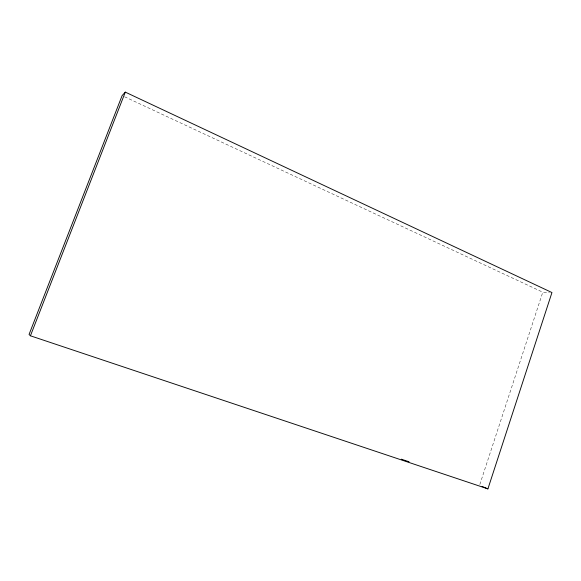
<?xml version="1.0" encoding="UTF-8"?>
<svg xmlns="http://www.w3.org/2000/svg" width="581" height="581" viewBox="0 0 581 581"><rect width="100%" height="100%" fill="white"/><g stroke="black" fill="none" stroke-linecap="round" stroke-linejoin="round"><path stroke-width="0.44" stroke-dasharray="2.9 2.18" d="M479.826 484.525L542.785 292.199L549.452 292.461M124.574 96.758L542.785 292.199"/><path stroke-width="0.87" d="M487.909 488.875L551.95 292.555L125.307 92.125L122.112 95.604L29.05 334.467L30.43 335.796L487.909 488.875L482.056 486.435M30.43 335.796L125.307 92.125M401.311 459.179L409.046 461.772"/></g></svg>
